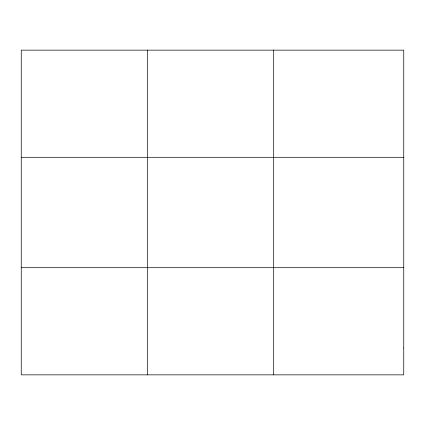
<?xml version="1.0" encoding="UTF-8"?>
<svg xmlns="http://www.w3.org/2000/svg" width="425" height="425" viewBox="0 0 425 425"><rect width="100%" height="100%" fill="white"/><g stroke="black" fill="none" stroke-linecap="round" stroke-linejoin="round"><path stroke-width="0.64" d="M147.475 374.85L147.475 50.15M273.7 374.85L273.7 50.15M21.25 157.303L403.75 157.303M21.25 267.697L403.75 267.697M403.75 348.059L403.75 374.85L21.25 374.85L21.25 50.15L403.75 50.15L403.75 348.059"/></g></svg>
